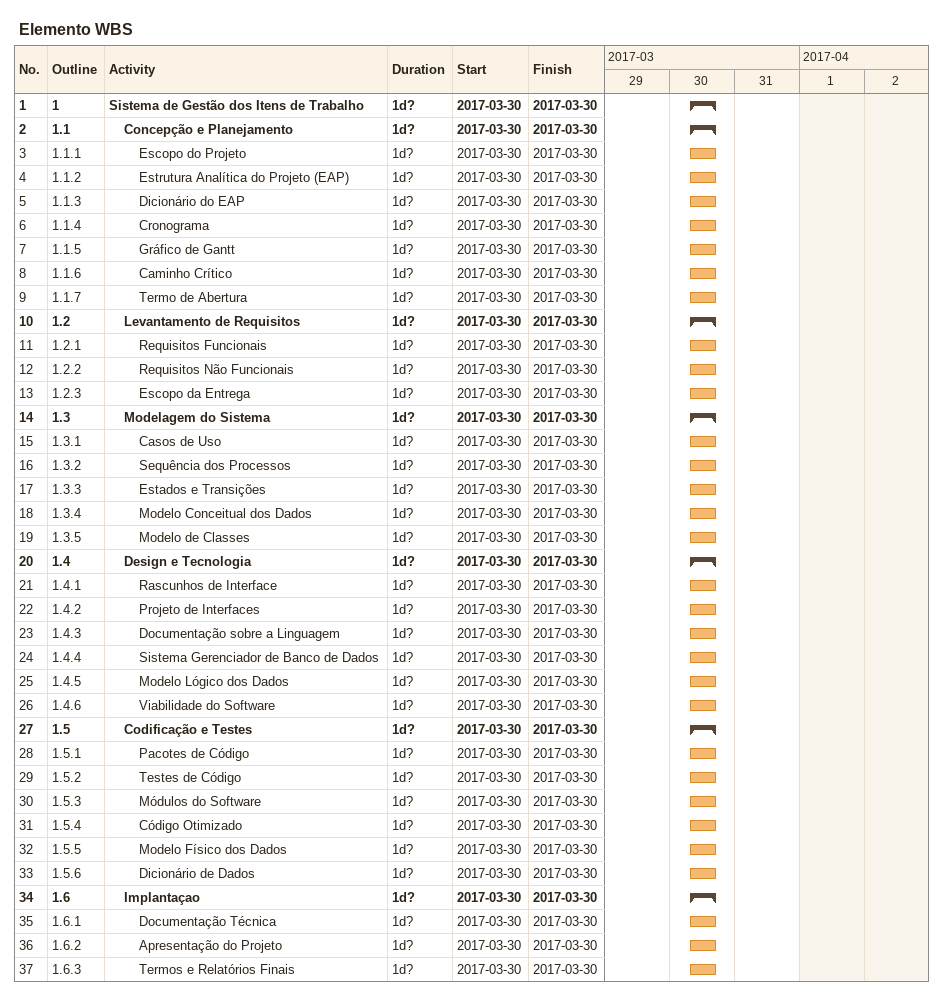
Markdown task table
Elemento WBS

| ID | WBS | Task | Duration | Start | Finish |
|---|---|---|---|---|---|
| 1 | 1 | **Sistema de Gestão dos Itens de Trabalho** | 1d? | 2017-03-30 | 2017-03-30 |
| 2 | 1.1 | **Concepção e Planejamento** | 1d? | 2017-03-30 | 2017-03-30 |
| 3 | 1.1.1 | Escopo do Projeto | 1d? | 2017-03-30 | 2017-03-30 |
| 4 | 1.1.2 | Estrutura Analítica do Projeto (EAP) | 1d? | 2017-03-30 | 2017-03-30 |
| 5 | 1.1.3 | Dicionário do EAP | 1d? | 2017-03-30 | 2017-03-30 |
| 6 | 1.1.4 | Cronograma | 1d? | 2017-03-30 | 2017-03-30 |
| 7 | 1.1.5 | Gráfico de Gantt | 1d? | 2017-03-30 | 2017-03-30 |
| 8 | 1.1.6 | Caminho Crítico | 1d? | 2017-03-30 | 2017-03-30 |
| 9 | 1.1.7 | Termo de Abertura | 1d? | 2017-03-30 | 2017-03-30 |
| 10 | 1.2 | **Levantamento de Requisitos** | 1d? | 2017-03-30 | 2017-03-30 |
| 11 | 1.2.1 | Requisitos Funcionais | 1d? | 2017-03-30 | 2017-03-30 |
| 12 | 1.2.2 | Requisitos Não Funcionais | 1d? | 2017-03-30 | 2017-03-30 |
| 13 | 1.2.3 | Escopo da Entrega | 1d? | 2017-03-30 | 2017-03-30 |
| 14 | 1.3 | **Modelagem do Sistema** | 1d? | 2017-03-30 | 2017-03-30 |
| 15 | 1.3.1 | Casos de Uso | 1d? | 2017-03-30 | 2017-03-30 |
| 16 | 1.3.2 | Sequência dos Processos | 1d? | 2017-03-30 | 2017-03-30 |
| 17 | 1.3.3 | Estados e Transições | 1d? | 2017-03-30 | 2017-03-30 |
| 18 | 1.3.4 | Modelo Conceitual dos Dados | 1d? | 2017-03-30 | 2017-03-30 |
| 19 | 1.3.5 | Modelo de Classes | 1d? | 2017-03-30 | 2017-03-30 |
| 20 | 1.4 | **Design e Tecnologia** | 1d? | 2017-03-30 | 2017-03-30 |
| 21 | 1.4.1 | Rascunhos de Interface | 1d? | 2017-03-30 | 2017-03-30 |
| 22 | 1.4.2 | Projeto de Interfaces | 1d? | 2017-03-30 | 2017-03-30 |
| 23 | 1.4.3 | Documentação sobre a Linguagem | 1d? | 2017-03-30 | 2017-03-30 |
| 24 | 1.4.4 | Sistema Gerenciador de Banco de Dados | 1d? | 2017-03-30 | 2017-03-30 |
| 25 | 1.4.5 | Modelo Lógico dos Dados | 1d? | 2017-03-30 | 2017-03-30 |
| 26 | 1.4.6 | Viabilidade do Software | 1d? | 2017-03-30 | 2017-03-30 |
| 27 | 1.5 | **Codificação e Testes** | 1d? | 2017-03-30 | 2017-03-30 |
| 28 | 1.5.1 | Pacotes de Código | 1d? | 2017-03-30 | 2017-03-30 |
| 29 | 1.5.2 | Testes de Código | 1d? | 2017-03-30 | 2017-03-30 |
| 30 | 1.5.3 | Módulos do Software | 1d? | 2017-03-30 | 2017-03-30 |
| 31 | 1.5.4 | Código Otimizado | 1d? | 2017-03-30 | 2017-03-30 |
| 32 | 1.5.5 | Modelo Físico dos Dados | 1d? | 2017-03-30 | 2017-03-30 |
| 33 | 1.5.6 | Dicionário de Dados | 1d? | 2017-03-30 | 2017-03-30 |
| 34 | 1.6 | **Implantaçao** | 1d? | 2017-03-30 | 2017-03-30 |
| 35 | 1.6.1 | Documentação Técnica | 1d? | 2017-03-30 | 2017-03-30 |
| 36 | 1.6.2 | Apresentação do Projeto | 1d? | 2017-03-30 | 2017-03-30 |
| 37 | 1.6.3 | Termos e Relatórios Finais | 1d? | 2017-03-30 | 2017-03-30 |
